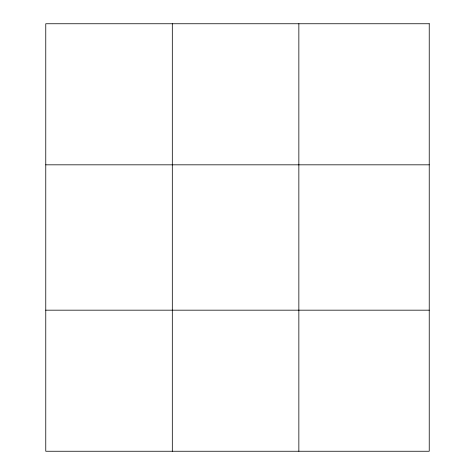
<?xml version="1.0" encoding="UTF-8"?>
<svg xmlns="http://www.w3.org/2000/svg" width="475" height="475" viewBox="0 0 475 475"><rect width="100%" height="100%" fill="white"/><g stroke="black" fill="none" stroke-linecap="round" stroke-linejoin="round"><path stroke-width="0.71" d="M172.312 23.75L172.312 451.25M298.852 23.75L298.852 451.25M45.766 164.825L429.234 164.825M45.766 310.175L429.234 310.175M429.234 23.75L429.234 451.25L45.766 451.25L45.766 23.75L429.234 23.75"/></g></svg>
